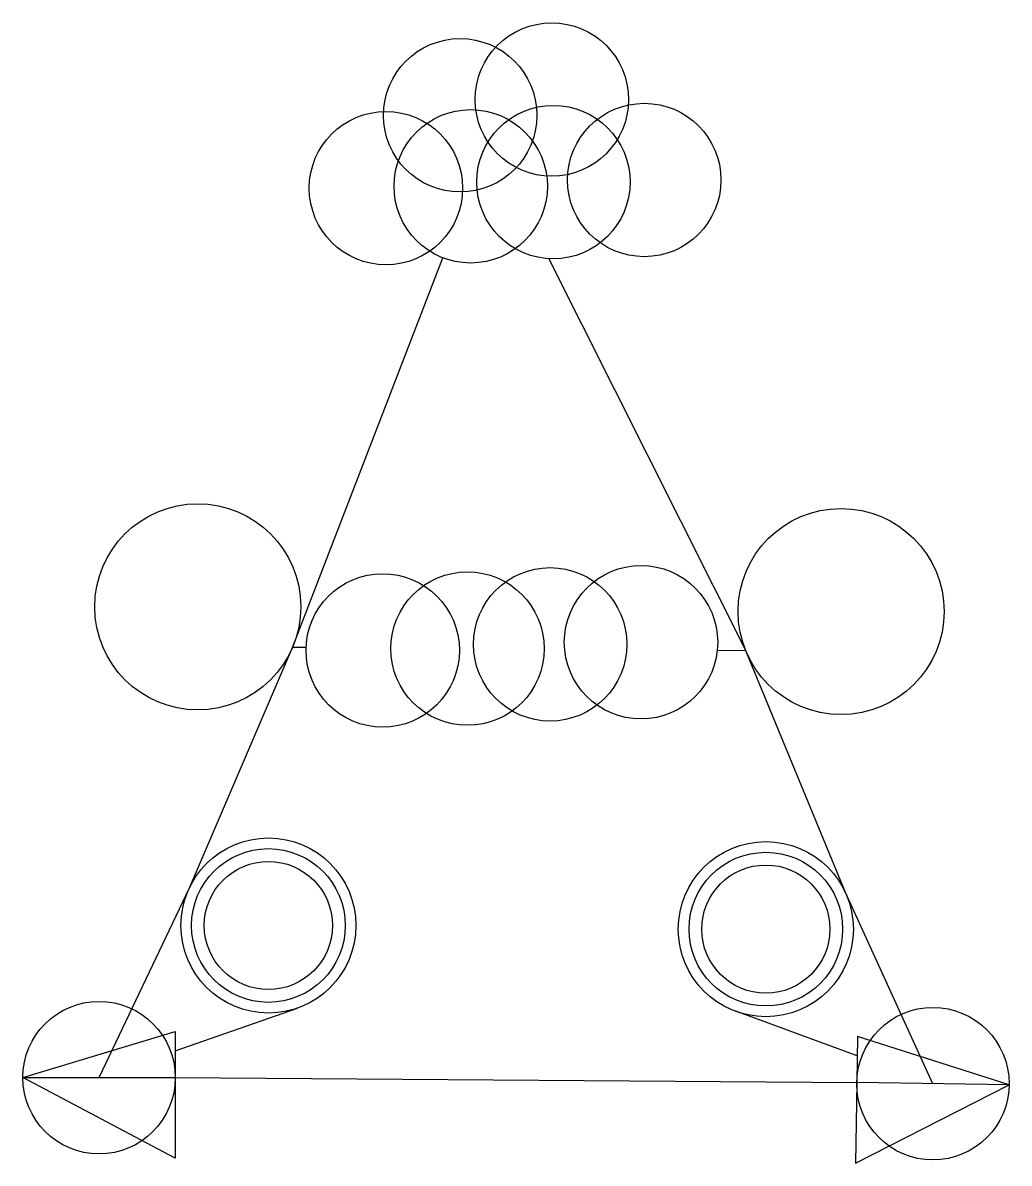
# Model space of a CAD drawing. Header units: millimetres. Extents: x 33639 to 140810, y 6115 to 129987.
import ezdxf

# ---------------------------------------------------------------- set-up
doc = ezdxf.new("R2010")
doc.units = ezdxf.units.MM

msp = doc.modelspace()

# ---------------------------------------------------------------- linework, layer by layer
for p, q in [((62940, 62135), (79271, 104463)), ((90796, 104365), (112194, 61776)), ((51739, 36022), (62940, 62135)), ((64417, 62125), (62940, 62135)), ((112194, 61776), (109090, 61798)), ((123012, 35501), (112194, 61776)), ((41924, 15409), (51739, 36022)), ((132525, 14748), (123012, 35501)), ((50209, 18313), (63469, 22961)), ((124283, 17772), (111093, 22613)), ((33639, 15409), (50209, 20406)), ((50209, 20406), (50209, 15409)), ((124314, 19865), (124241, 14869)), ((140809, 14627), (124314, 19865)), ((33639, 15409), (50209, 15409)), ((50209, 6655), (33639, 15409)), ((50209, 15409), (50209, 6655)), ((50209, 15409), (124241, 14869)), ((124241, 14869), (124113, 6115)), ((140809, 14627), (124241, 14869)), ((124113, 6115), (140809, 14627))]:
    msp.add_line(p, q)
for centre, radius in [((91115, 121654), 8333), ((81159, 119944), 8333), ((73093, 112025), 8333), ((82304, 112225), 8333), ((91286, 112684), 8333), ((101155, 112912), 8333), ((52652, 66548), 11194), ((122545, 66038), 11194), ((90937, 62472), 8333), ((100806, 62701), 8333), ((72744, 61813), 8333), ((81955, 62013), 8333), ((60324, 31934), 9508), ((114368, 31539), 9508), ((60324, 31934), 8347), ((114368, 31539), 8347), ((60324, 31934), 6964), ((60324, 31934), 6964), ((114368, 31539), 6964), ((114368, 31539), 6964), ((41924, 15409), 8285), ((132525, 14748), 8285)]:
    msp.add_circle(centre, radius)

doc.saveas('drawing.dxf')
